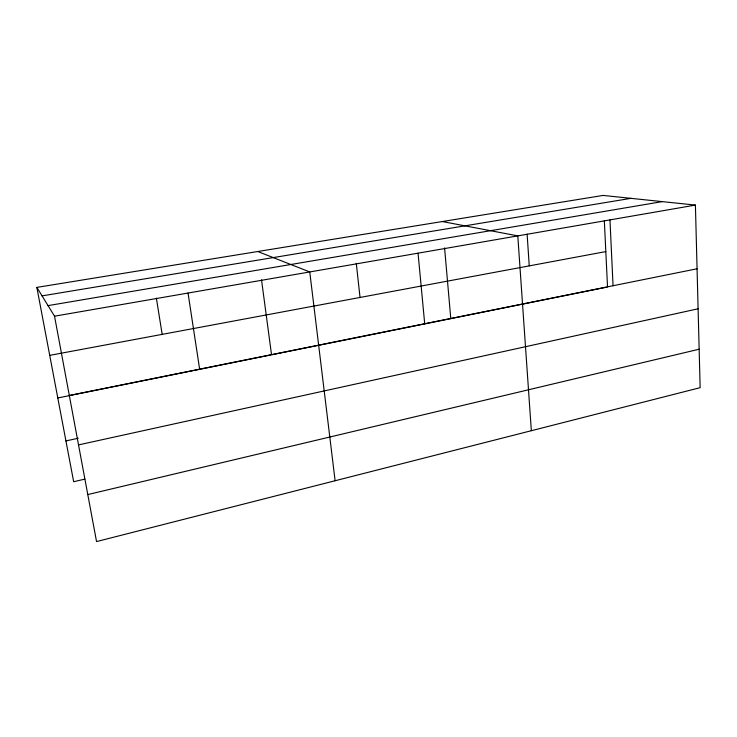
<?xml version="1.0" encoding="UTF-8"?>
<svg xmlns="http://www.w3.org/2000/svg" width="737" height="737" viewBox="0 0 737 737"><rect width="100%" height="100%" fill="white"/><g stroke="black" fill="none" stroke-linecap="round" stroke-linejoin="round"><path stroke-width="1.11" d="M87.786 494.573L699.155 349.209M84.81 479.133L73.663 481.722L36.85 287.393L603.106 195.425L695.415 205.089L700.15 387.671L96.547 541.575L54.538 316.191L36.85 287.393M78.527 444.908L698.105 308.794M65.934 440.919L78.223 438.248M69.315 395.456L697.064 268.784M57.799 397.962L270.424 355.041M606.404 287.218L271.548 354.819L261.524 279.839M49.729 355.354L605.814 251.593M54.538 316.191L695.415 205.089M48.043 305.615L662.241 201.616M42.064 295.878L630.973 198.336M442.274 221.542L517.789 235.877L531.34 430.712M257.747 251.51L309.752 271.944L335.114 480.745M156.373 298.163L162.177 334.377M188.036 293.05L199.626 369.163M356.284 263.312L360.034 297.453M418.045 253.169L424.705 323.746M444.586 247.899L450.786 318.633M527.112 234.126L529.249 265.882M604.322 220.639L607.528 286.997M609.969 219.902L613.055 285.735"/></g></svg>
